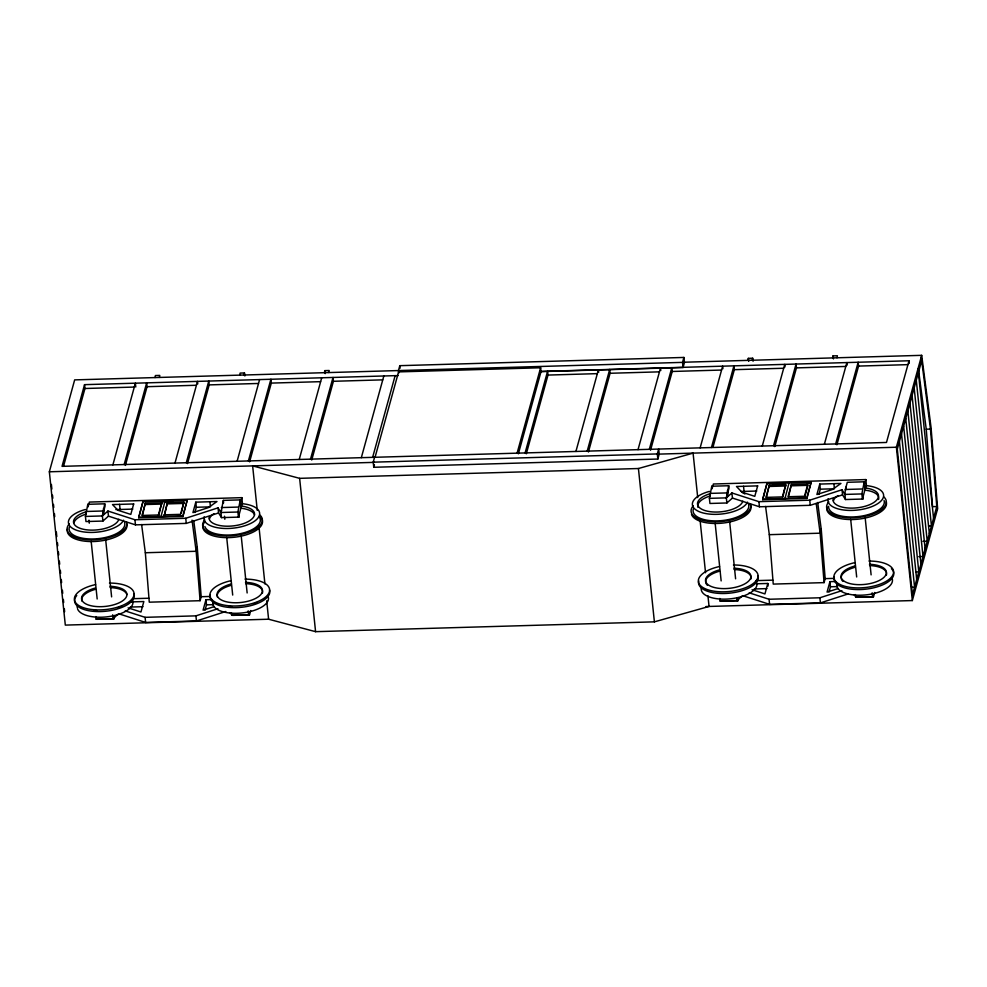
<?xml version="1.0" encoding="UTF-8"?>
<svg xmlns="http://www.w3.org/2000/svg" width="987" height="987" viewBox="0 0 987 987"><rect width="100%" height="100%" fill="white"/><g stroke="black" fill="none" stroke-linecap="round" stroke-linejoin="round"><path stroke-width="1.48" d="M85.437 516.435L87.806 504.308L104.745 503.814L105.004 506.368L102.377 515.942L102.907 521.062L85.968 521.543L85.437 516.435L102.377 515.942L107.928 511.032L134.935 519.754L185.753 518.274L218.041 507.849L220.952 512.512L221.483 517.62L238.435 517.126L242.383 502.765L241.852 497.658L89.385 502.075L88.065 506.862L87.806 504.308M102.377 515.942L104.745 503.814M240.273 499.891L237.892 512.019L220.952 512.512L223.333 500.384L240.273 499.891L241.062 507.552M709.406 498.349L711.775 486.221L728.714 485.74L728.986 488.294L726.346 497.867L726.876 502.975L709.937 503.469L709.406 498.349L726.346 497.867L731.898 492.957L758.917 501.667L809.735 500.199L842.01 489.762L844.934 494.425L845.464 499.533L862.404 499.052L866.364 484.691L865.833 479.571L713.367 484L712.38 487.59M726.346 497.867L728.714 485.74M845.328 489.478L844.934 494.425L861.873 493.932L864.242 481.804L847.302 482.298L845.328 489.478L862.268 488.984M155.008 377.54L155.415 375.541L159.771 375.418L159.363 377.404M239.718 375.085L240.125 373.086L244.48 372.963L244.862 375.961M244.073 374.949L244.48 372.963M324.415 372.63L324.822 370.631L329.177 370.507L328.77 372.494M747.924 360.354L748.331 358.355L752.686 358.232L753.081 361.242M752.279 360.23L752.686 358.232M832.633 357.899L833.04 355.9L837.395 355.776L836.988 357.775M707.938 595.716L709.048 606.45L654.393 621.847L315.581 631.668L268.6 619.219L65.315 625.104L49.35 471.786L74.667 379.884L682.535 362.377L683.892 357.442L399.809 365.671L398.44 370.606L398.711 373.16M398.205 375.566L84.549 384.659L62.045 466.345L886.486 442.46L908.99 360.773L539.889 371.47M63.674 465.728L84.956 388.496L84.549 384.659M112.876 464.877L135.367 383.19L135.774 387.015M124.165 464.544L146.668 382.857L147.063 386.694L125.386 465.408M138.698 517.139L142.942 501.741L187.135 500.458L182.965 516.497L138.76 517.78L138.698 517.139L182.891 515.868L187.135 500.458M138.76 517.78L142.942 501.741M145.323 503.259L141.968 515.461L158.413 514.992L161.769 502.778L145.323 503.259L142.473 515.387M95.862 616.579L96.121 619.133L97.047 619.293L113.986 618.8L114.652 616.406M161.769 502.778L158.549 516.263L158.413 514.992M174.983 463.076L197.486 381.389L197.758 383.943M167.42 502.617L164.187 516.102L167.42 502.617L183.878 502.136L181.386 512.919M186.284 462.755L208.788 381.056L209.182 384.893L187.493 463.606M183.878 502.136L180.51 514.35L164.064 514.832M195.796 502.161L192.921 512.611L208.294 507.651L216.98 501.544L195.796 502.161L196.327 507.269L194.895 512.5M193.723 520.568L197.252 547.291L196.154 551.277L200.09 600.701L149.271 602.181L145.336 552.745L141.61 524.553M220.952 512.512L221.619 510.119M237.102 461.274L259.606 379.588M200.09 600.701L201.188 596.716L197.252 547.291M211.6 599.578L205.962 599.751L203.075 610.2L214.253 606.586M205.049 610.089L206.493 604.858L205.962 599.751M248.391 460.954L270.894 379.255L271.302 383.092L249.612 461.817M240.532 502.445L241.852 497.658M230.193 612.878L232.574 615.37L249.514 614.876L250.698 610.571M299.221 459.473L321.713 377.787M310.51 459.152L333.014 377.466L333.409 381.29L311.732 460.016M361.328 457.672L383.832 375.985M372.63 457.351L395.133 375.665M657.848 459.041L657.317 453.934L658.674 448.999L659.205 454.106L657.848 459.041L373.752 467.283L373.222 462.175L374.579 457.228M375.122 457.043L398.575 371.889L540.617 367.769L541.024 371.605L518.372 453.823M373.752 467.283L374.431 464.815M517.163 452.922L540.617 367.769M525.096 452.934L547.588 371.248L547.995 375.072L526.305 453.798M575.914 451.454L598.418 369.767L598.677 372.321M587.203 451.133L609.707 369.446L610.102 373.271L588.425 451.997M638.021 449.653L660.525 367.966L660.796 370.52M649.323 449.332L671.826 367.645L672.221 371.47L650.544 450.195M540.259 371.63L683.066 367.485L684.423 362.55L683.892 357.442M700.141 447.864L722.644 366.165L722.916 368.719M711.442 447.53L733.933 365.844L734.34 369.669L713.058 446.914M762.26 446.062L784.764 364.363L785.023 366.93M773.549 445.729L796.053 364.043L796.447 367.88L774.77 446.593M762.68 499.064L766.911 483.655L811.117 482.384L806.934 498.423L762.741 499.693L762.68 499.064L806.872 497.781L811.117 482.384M762.741 499.693L766.911 483.655M769.305 485.172L765.937 497.386L782.383 496.905L785.751 484.691L769.305 485.172L766.443 497.3M719.831 598.492L720.103 601.046L721.028 601.219L737.968 600.725L738.621 598.332M782.888 496.831L785.751 484.691M789.008 483.025L784.838 499.064M791.401 484.531L788.033 496.745L804.479 496.264L807.847 484.062L791.401 484.531L788.539 496.658M756.523 583.786L767.812 583.465L764.937 593.915L752.082 589.77M824.367 444.261L846.871 362.574L847.142 365.128M819.778 484.074L816.891 494.536L832.263 489.564L840.949 483.457L819.778 484.074L820.308 489.182L818.865 494.413M835.668 443.928L858.172 362.241L858.567 366.078L836.89 444.792M817.692 502.494L821.233 529.205L820.135 533.19L824.071 582.626L773.24 584.094L769.305 534.67L765.579 506.467M824.071 582.626L825.169 578.629L821.233 529.205M835.582 581.503L829.931 581.664L827.057 592.114L838.234 588.511M829.031 592.003L830.462 586.771L829.931 581.664M864.513 484.358L865.833 479.571M705.964 606.536L912.333 600.565L896.381 447.234L921.685 355.332L682.979 362.254M921.624 360.86L897.306 449.159L912.469 594.816L936.786 506.516L930.47 429.074L921.229 357.023M854.162 594.791L856.543 597.283L873.483 596.79L874.679 592.484M912.333 600.565L937.65 508.663L931.012 427.149L921.685 355.332M102.907 521.062L108.459 516.152L107.928 511.032M726.876 502.975L732.44 498.065L731.898 492.957M108.459 516.152L135.466 524.862L186.284 523.394L218.571 512.956L221.483 517.62M125.189 610.916L145.089 617.331L195.919 615.863L217.93 608.745M96.121 619.133L113.061 618.639L118.613 613.729L145.632 622.452L196.45 620.971L225.801 611.496M732.44 498.065L759.447 506.775L810.265 505.307L842.553 494.869L845.464 499.533M749.17 592.829L769.07 599.257L819.889 597.777L841.899 590.67M720.103 601.046L737.042 600.565L742.594 595.654L769.601 604.365L820.419 602.897L848.302 593.878M257.262 510.353L252.635 465.889L299.629 478.337L638.429 468.517L693.084 453.132L697.723 497.596M84.956 388.496L134.232 387.064M147.063 386.694L196.351 385.263M209.182 384.893L258.458 383.462M271.302 383.092L320.578 381.661M333.409 381.29L382.697 379.859M547.995 375.072L597.271 373.641M610.102 373.271L659.39 371.852M672.221 371.47L721.497 370.051M734.34 369.669L783.616 368.25M796.447 367.88L845.736 366.448M858.567 366.078L907.843 364.647M918.366 368.558L926.238 429.197L930.47 429.074M373.222 462.175L657.317 453.934M49.35 471.786L374.295 462.36M659.205 454.106L896.381 447.234M160.684 501.865L172.466 501.532M772.87 484.123L784.665 483.79M806.761 483.149L811.178 483.013M145.459 504.53L161.905 504.061M167.556 503.888L184.001 503.419M769.428 486.455L785.886 485.974M791.525 485.814L807.983 485.333L804.615 497.547L804.479 496.264M115.861 509.6L132.801 509.107M196.327 507.269L209.034 506.899M741.249 491.477L756.782 491.032M820.308 489.182L834.422 488.775L833.892 483.667M85.832 511.488L102.771 510.995M221.347 507.565L238.286 507.071M709.801 493.401L726.74 492.92M928.631 525.972L931.444 525.886L916.281 380.229M145.336 552.745L196.154 551.277L192.033 520.112M769.305 534.67L820.135 533.19L816.212 503.506M922.993 541.332L927.237 541.209L912.074 395.54M918.774 556.643L923.018 556.52L907.855 410.863M915.973 571.917L918.798 571.843L903.636 426.174M133.43 598.677L148.827 598.233M201.188 596.716L210.428 596.444M755.857 580.64L772.809 580.146M825.169 578.629L834.41 578.37M131.135 601.91L143.843 601.539L140.956 612.002L128.1 607.856M130.259 607.067L142.967 606.697M206.493 604.858L213.55 604.649M754.228 588.98L766.936 588.61M830.462 586.771L837.519 586.574M911.754 587.24L914.579 587.154L899.416 441.497M249.514 614.876L231.649 615.209L231.377 612.656M873.483 596.79L855.618 597.123L855.359 594.569M737.968 600.725L737.042 600.565L736.771 597.999M113.986 618.8L113.061 618.639L112.666 614.815M833.04 355.9L833.435 358.91M748.331 358.355L748.726 361.365M324.822 370.631L325.216 373.641M937.181 510.353L936.786 506.516L932.555 506.639L926.238 429.197M918.391 372.568L933.554 518.224M914.172 387.891L929.335 533.548M908.99 360.773L909.261 363.327M909.965 403.202L925.127 548.858M905.745 418.525L920.908 564.182M901.526 433.836L916.689 579.492M864.242 481.804L865.044 489.478M862.909 496.054L863.23 499.077M865.118 517.274L871.114 574.878M861.873 493.932L862.404 499.052M872.163 592.805L872.557 596.629M850.683 519.372L856.679 576.976M845.982 487.084L846.254 489.638M842.01 489.762L842.553 494.869M809.735 500.199L810.265 505.307M819.889 597.777L820.419 602.897M806.872 497.781L806.934 498.423M767.812 583.465L768.083 586.019M758.917 501.667L759.447 506.775M769.07 599.257L769.601 604.365M743.544 486.283L744.075 491.403M727.407 490.527L727.937 495.634M729.59 521.198L735.599 578.814M711.775 486.221L712.046 488.787M715.156 523.295L721.152 580.911M700.116 520.593L705.545 572.719M682.535 362.377L683.066 367.485M638.429 468.517L654.393 621.847M399.809 365.671L400.068 368.225M299.629 478.337L315.581 631.668M259.026 527.218L264.923 583.946M266.687 600.812L268.6 619.219M238.94 514.128L239.249 517.163M241.149 535.361L247.145 592.965M237.892 512.019L238.435 517.126M248.193 610.879L248.588 614.716M223.333 500.384L223.593 502.938M224.493 516.226L224.814 519.261M226.702 537.459L232.698 595.062M218.041 507.849L218.571 512.956M209.91 501.754L210.453 506.862M185.753 518.274L186.284 523.394M195.919 615.863L196.45 620.971M182.891 515.868L182.965 516.497M165.1 501.741L165.039 501.1L160.856 517.139M134.935 519.754L135.466 524.862M145.089 617.331L145.632 622.452M119.563 504.369L120.093 509.477M103.425 508.601L103.956 513.721M105.621 539.284L111.617 596.888M88.966 520.161L89.286 523.196M91.174 541.382L97.17 598.986M51.398 484.432L51.867 489.034M52.508 495.166L52.829 498.238M53.471 504.369L53.791 507.429M54.421 513.561L54.741 516.633M56.345 531.968L56.814 536.57M57.456 542.702L57.777 545.762M58.418 551.893L58.739 554.965M59.368 561.097L59.689 564.169M60.33 570.301L60.651 573.361M61.293 579.492L61.613 582.564M62.403 590.226L62.724 593.298M63.365 599.43L63.686 602.489M64.328 608.634L64.636 611.693M886.215 501.828A30.005 13.139 -5.9 0 1 856.839 519.298A30.005 13.139 -5.9 0 1 826.983 506.985M883.97 497.004A30.005 13.139 -5.9 0 1 856.667 517.62A30.005 13.139 -5.9 0 1 828.772 501.815M884.056 500.434A27.994 12.251 -5.9 0 1 857.863 516.62A27.994 12.251 -5.9 0 1 828.611 506.331M866.253 485.616A27.994 12.251 -5.9 0 1 882.403 499.286A27.994 12.251 -5.9 0 1 849.93 510.427A27.994 12.251 -5.9 0 1 828.118 498.706M865.685 488.034A22.837 9.993 -5.9 0 1 877.196 499.471A22.837 9.993 -5.9 0 1 850.523 508.108A22.837 9.993 -5.9 0 1 833.201 498.558M833.435 500.791A22.837 9.993 -5.9 0 1 837.864 495.597M864.563 490.107A22.837 9.993 -5.9 0 1 878.578 499.484M891.434 568.709A30.005 13.139 -5.9 0 1 868.029 588.881A30.005 13.139 -5.9 0 1 834.274 577.025M869.461 564.305A22.8 9.981 -5.9 0 1 882.97 578.197A22.8 9.981 -5.9 0 1 846.464 582.429A22.8 9.981 -5.9 0 1 854.915 565.995M868.979 561.06A30.005 13.139 -5.9 0 1 889.336 579.147A30.005 13.139 -5.9 0 1 840.171 584.563A30.005 13.139 -5.9 0 1 855.05 562.59M842.972 581.417A22.8 9.981 -5.9 0 1 855.038 567.266M869.596 565.576A22.8 9.981 -5.9 0 1 886.4 575.113M892.199 578.703A27.994 12.251 -5.9 0 1 864.797 595.001A27.994 12.251 -5.9 0 1 836.951 583.514M750.527 504.073A30.005 13.139 -5.9 0 1 717.241 521.778A30.005 13.139 -5.9 0 1 693.256 505.739M749.528 503.604A30.005 13.139 -5.9 0 1 727.777 522.357A30.005 13.139 -5.9 0 1 691.517 514.35M748.528 504.369A27.994 12.251 -5.9 0 1 721.127 520.667A27.994 12.251 -5.9 0 1 693.281 509.181M742.816 501.174A22.837 9.993 -5.9 0 1 707.136 511.13A22.837 9.993 -5.9 0 1 710.048 493.71M747.492 502.112A27.994 12.251 -5.9 0 1 702.485 512.808A27.994 12.251 -5.9 0 1 709.406 491.403M742.236 492.427A27.994 12.251 -5.9 0 1 744.877 494.006M733.452 564.983A30.005 13.139 -5.9 0 1 753.809 583.07A30.005 13.139 -5.9 0 1 704.656 588.499A30.005 13.139 -5.9 0 1 719.535 566.513M757.991 575.791A30.005 13.139 -5.9 0 1 728.603 593.261A30.005 13.139 -5.9 0 1 698.747 580.948M733.946 568.228A22.8 9.981 -5.9 0 1 747.455 582.12A22.8 9.981 -5.9 0 1 710.936 586.364A22.8 9.981 -5.9 0 1 719.387 569.918M707.445 585.34A22.8 9.981 -5.9 0 1 719.523 571.189M734.081 569.511A22.8 9.981 -5.9 0 1 750.885 579.036M756.684 582.626A27.994 12.251 -5.9 0 1 729.27 598.924A27.994 12.251 -5.9 0 1 701.424 587.438M697.957 507.33A22.837 9.993 -5.9 0 1 710.282 495.943M268.23 596.777A27.994 12.251 -5.9 0 1 240.816 613.075A27.994 12.251 -5.9 0 1 212.97 601.589M257.064 602.514A27.994 12.251 -5.9 0 1 253.412 603.884M232.216 606.721A27.994 12.251 -5.9 0 1 229.465 606.524M244.998 579.135A30.005 13.139 -5.9 0 1 265.355 597.234A30.005 13.139 -5.9 0 1 216.202 602.65A30.005 13.139 -5.9 0 1 231.081 580.677M269.537 589.942A30.005 13.139 -5.9 0 1 240.149 607.412A30.005 13.139 -5.9 0 1 210.293 595.099M245.492 582.379A22.8 9.981 -5.9 0 1 259.001 596.284A22.8 9.981 -5.9 0 1 222.482 600.515A22.8 9.981 -5.9 0 1 230.933 584.07M240.347 505.961A22.837 9.993 -5.9 0 1 253.536 517.114A22.837 9.993 -5.9 0 1 227.035 526.207A22.837 9.993 -5.9 0 1 209.232 516.633M209.466 518.878A22.837 9.993 -5.9 0 1 213.895 513.684M240.581 508.194A22.837 9.993 -5.9 0 1 254.56 514.943M258.989 516.522A27.994 12.251 -5.9 0 1 238.706 534.004A27.994 12.251 -5.9 0 1 204.877 526.54M242.284 503.703A27.994 12.251 -5.9 0 1 258.434 517.361A27.994 12.251 -5.9 0 1 225.961 528.501A27.994 12.251 -5.9 0 1 204.149 516.781M262.246 519.915A30.005 13.139 -5.9 0 1 228.959 537.607A30.005 13.139 -5.9 0 1 204.975 521.568M260.173 516.769A30.005 13.139 -5.9 0 1 261.777 518.817M260 515.091A30.005 13.139 -5.9 0 1 232.685 535.707A30.005 13.139 -5.9 0 1 204.802 519.89M217.424 597.11A22.8 9.981 -5.9 0 1 231.069 585.353M245.627 583.662A22.8 9.981 -5.9 0 1 262.431 593.187M109.964 586.315A22.8 9.981 -5.9 0 1 123.474 600.207A22.8 9.981 -5.9 0 1 86.955 604.439A22.8 9.981 -5.9 0 1 95.406 588.005M81.896 601.034A22.8 9.981 -5.9 0 1 95.542 589.276M110.1 587.586A22.8 9.981 -5.9 0 1 126.867 594.507M123.523 520.198A27.994 12.251 -5.9 0 1 78.516 530.883A27.994 12.251 -5.9 0 1 85.425 509.489M118.835 519.261A22.837 9.993 -5.9 0 1 83.155 529.217A22.837 9.993 -5.9 0 1 86.079 511.784M126.718 523.838A30.005 13.139 -5.9 0 1 97.343 541.308A30.005 13.139 -5.9 0 1 67.486 528.995M126.546 522.16A30.005 13.139 -5.9 0 1 93.259 539.864A30.005 13.139 -5.9 0 1 69.275 523.826M73.939 522.802A22.837 9.993 -5.9 0 1 86.313 514.03M109.471 583.07A30.005 13.139 -5.9 0 1 129.828 601.157A30.005 13.139 -5.9 0 1 80.675 606.573A30.005 13.139 -5.9 0 1 95.554 584.6M134.01 593.866A30.005 13.139 -5.9 0 1 100.723 611.57A30.005 13.139 -5.9 0 1 76.739 595.531M121.537 606.437A27.994 12.251 -5.9 0 1 117.885 607.819M96.689 610.645A27.994 12.251 -5.9 0 1 93.938 610.447M132.702 600.713A27.994 12.251 -5.9 0 1 108.928 616.591A27.994 12.251 -5.9 0 1 77.504 608.732M77.27 607.684A27.994 12.251 -5.9 0 1 77.442 605.524M124.559 522.444A27.994 12.251 -5.9 0 1 97.145 538.754A27.994 12.251 -5.9 0 1 69.3 527.255M133.689 503.962L130.802 514.412L117.946 510.267L112.506 504.579L133.689 503.962M757.658 485.875L754.784 496.338L741.916 492.18L736.487 486.492L757.658 485.875"/></g></svg>
